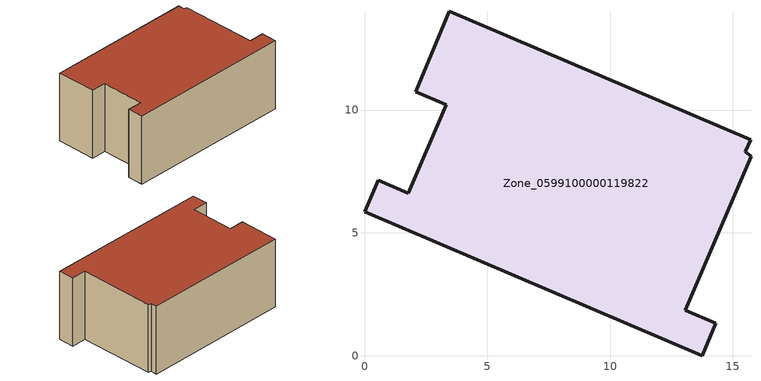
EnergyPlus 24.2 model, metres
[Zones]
Zone_0599100000119822
 floor ground (C_G): 15.51,8.31 15.74,8.13 13.06,1.84 14.31,1.31 13.75,0 0,5.86 0.55,7.15 1.79,6.62 3.32,10.21 2.08,10.74 3.46,14.02 15.72,8.8 z0
 wall outside (C_F): 13.75,0 14.31,1.31 13.06,1.84 15.74,8.13 15.51,8.31 15.72,8.8 3.46,14.02 2.08,10.74 3.32,10.21 1.79,6.62 0.55,7.15 0,5.86 13.75,0 z0:6.27
 roof outside (C_R): 15.51,8.31 15.72,8.8 3.46,14.02 2.08,10.74 3.32,10.21 1.79,6.62 0.55,7.15 0,5.86 13.75,0 14.31,1.31 13.06,1.84 15.74,8.13 z6.27
[BUILDING]
Pand.0599100000119822: North Axis=0; Terrain=City; Loads Convergence Tolerance Value=0.04; Temperature Convergence Tolerance Value=0.4; Solar Distribution=FullExterior; Maximum Number of Warmup Days=25; Minimum Number of Warmup Days=1
[Site:Location]
Rotterdam.The.Hague.AP_ZH_NLD Design_Conditions: Latitude=51.96; Longitude=4.45; Time Zone=1; Elevation=-4.5
[SITE:GROUNDTEMPERATURE:BUILDINGSURFACE]
18, 18, 18, 18, 18, 18, 18, 18, 18, 18, 18, 18
[MATERIAL] Thermal Absorptance=0.9; Solar Absorptance=0.7; Visible Absorptance=0.7
Name | Roughness | Thickness | Conductivity | Density | Specific Heat
G.TC.1992-2005 | MediumSmooth | 0.15 | 0.06 | 540 | 1210
F.TC.1992-2005 | Rough | 0.3 | 0.12 | 1920 | 840
R.TC.1992-2005 | MediumRough | 0.2 | 0.08 | 1500 | 1000
[CONSTRUCTION]
C_G: G.TC.1992-2005
C_F: F.TC.1992-2005
C_R: R.TC.1992-2005
[ZONE]
Zone_0599100000119822: Type=1; Multiplier=1; Ceiling Height=Autocalculate; Volume=Autocalculate; Floor Area=autocalculate; Part of Total Floor Area=Yes
[ZONEINFILTRATION:DESIGNFLOWRATE]
Infil_Zone_0599100000119822: Zone or ZoneList or Space or SpaceList=Zone_0599100000119822; Schedule=AlwaysOn; Design Flow Rate Calculation Method=Flow/Area; Flow Rate per Floor Area=0.0015; Constant Term Coefficient=1; Temperature Term Coefficient=0; Velocity Term Coefficient=0; Velocity Squared Term Coefficient=0
[HVACTEMPLATE:ZONE:IDEALLOADSAIRSYSTEM]
Zone_0599100000119822: Maximum Heating Supply Air Temperature=50; Minimum Cooling Supply Air Temperature=13; Maximum Heating Supply Air Humidity Ratio=0.0156; Minimum Cooling Supply Air Humidity Ratio=0.0077; Heating Limit=NoLimit; Cooling Limit=NoLimit; Dehumidification Control Type=ConstantSensibleHeatRatio; Cooling Sensible Heat Ratio=0.7; Dehumidification Setpoint=60; Humidification Control Type=None; Humidification Setpoint=30; Outdoor Air Method=None; Outdoor Air Flow Rate per Person=0.00944; Outdoor Air Flow Rate per Zone Floor Area=0; Outdoor Air Flow Rate per Zone=0; Demand Controlled Ventilation Type=None; Outdoor Air Economizer Type=NoEconomizer; Heat Recovery Type=None; Sensible Heat Recovery Effectiveness=0.7; Latent Heat Recovery Effectiveness=0.65
[ZONECONTROL:THERMOSTAT]
ThermostatControl_Zone_0599100000119822: Zone or ZoneList=Zone_0599100000119822; Control Type Schedule=DualSetpointControlType; Control 1=Thermostat_Zone_0599100000119822; Temperature Difference Between Cutout And Setpoint=0
[THERMOSTATSETPOINT:DUALSETPOINT]
Thermostat_Zone_0599100000119822: Heating Setpoint Temperature Schedule=HeatingSetpoint_Zone_0599100000119822; Cooling Setpoint Temperature Schedule=CoolingSetpoint_Zone_0599100000119822
[SCHEDULE:COMPACT]
HeatingSetpoint_Zone_0599100000119822: Through: 12/31, For: AllDays, Until: 24:00, 21
CoolingSetpoint_Zone_0599100000119822: Through: 12/31, For: AllDays, Until: 24:00, 24
DualSetpointControlType: Through: 12/31, For: AllDays, Until: 24:00, 4
AlwaysOn: Through: 12/31, For: AllDays, Until: 24:00, 1
